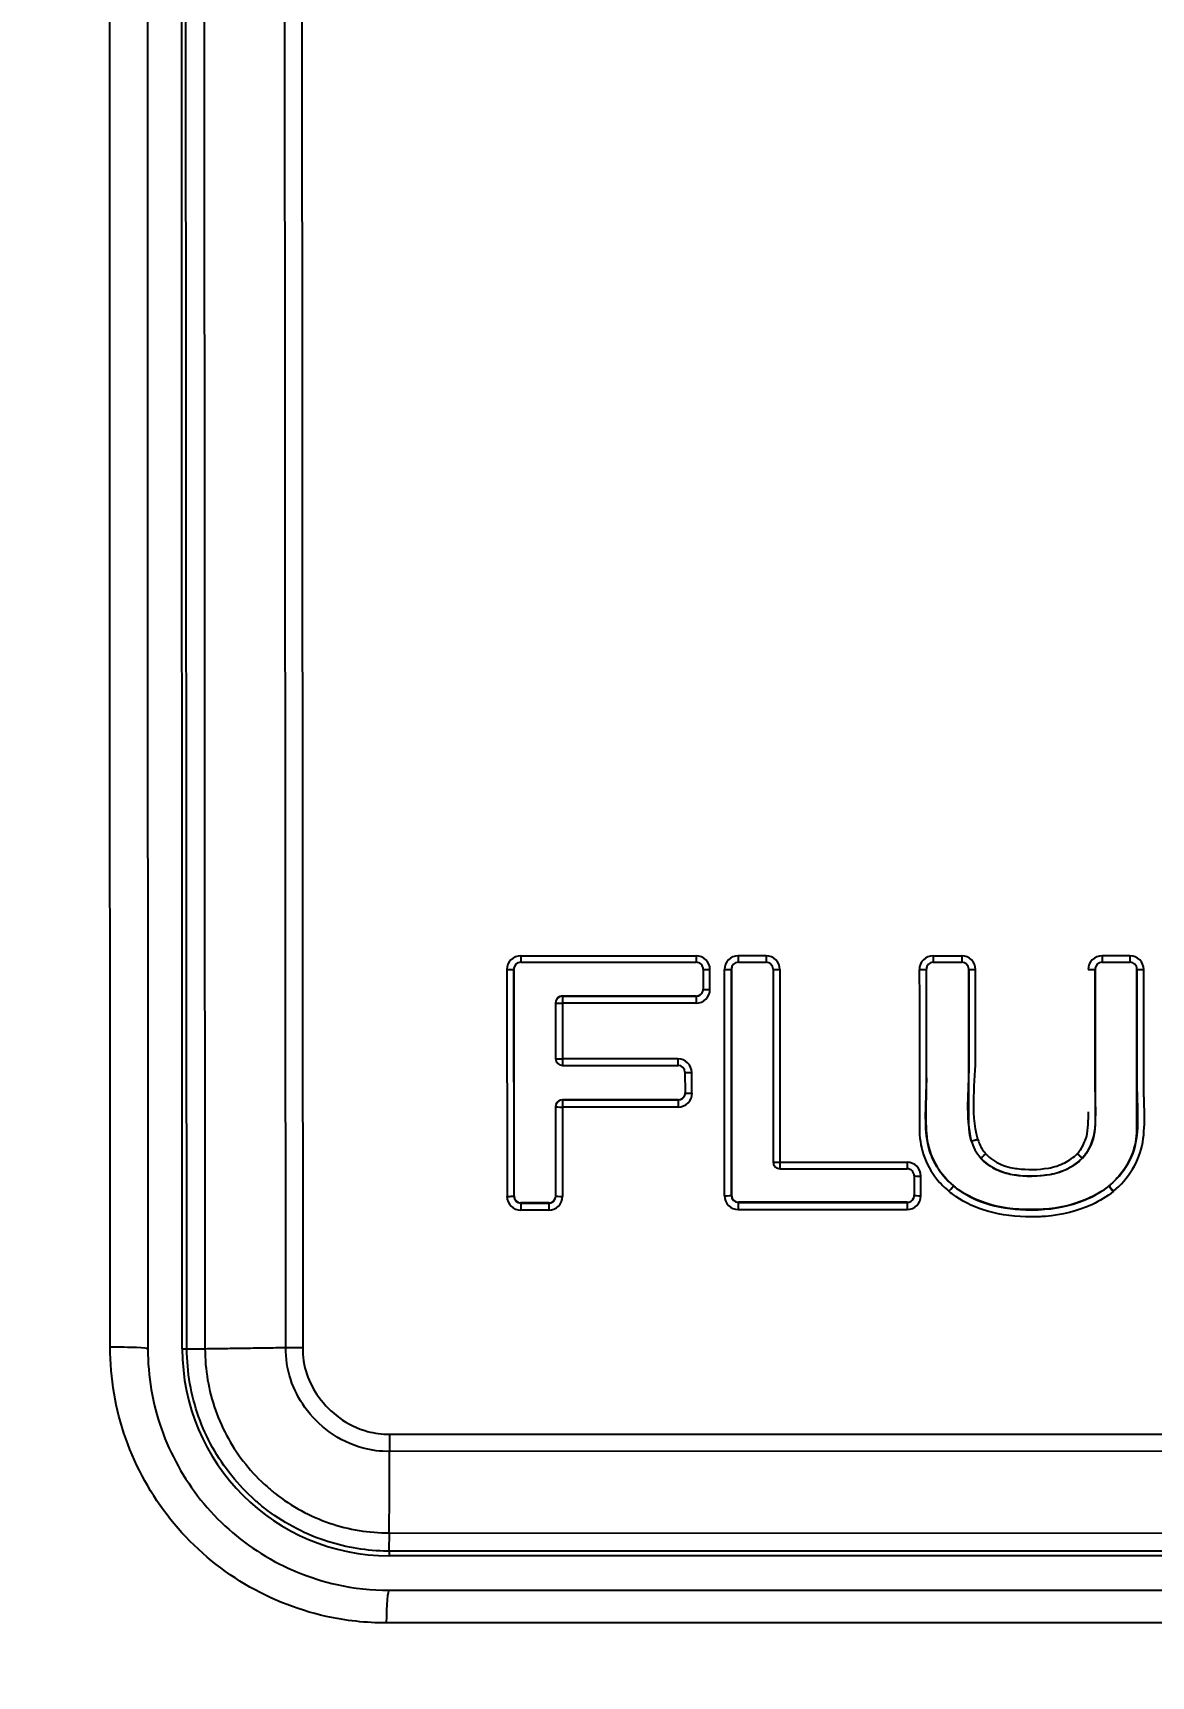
# Model space of a CAD drawing. Extents: x -1671 to 824, y 68 to 2359.
# Drawn here: x -1455.6 to -1437.18, y 705.69 to 732.77 of the extents above; entities that cross this region are included whole.
import ezdxf

# ---------------------------------------------------------------- set-up
doc = ezdxf.new("R2010")
doc.units = 0
doc.header["$LTSCALE"] = 20
doc.header["$MEASUREMENT"] = 0
doc.layers.get('0').update_dxf_attribs({"linetype": 'CONTINUOUS'})
doc.layers.get('DEFPOINTS').update_dxf_attribs({"linetype": 'CONTINUOUS'})
doc.layers.add('1', color=7, linetype='CONTINUOUS')
doc.dimstyles.get("Standard").update_dxf_attribs({"dimtxt": 2.7, "dimasz": 2.5, "dimexe": 1.5, "dimexo": 1.5, "dimgap": 1.5, "dimtad": 1, "dimdec": 0, "dimlfac": 10, "dimzin": 0, "dimdsep": 46, "dimtxsty": 'Standard', "dimcen": 0, "dimclrt": 2, "dimadec": 0, "dimazin": 0, "dimtfac": 1, "dimtdec": 0, "dimtmove": 0, "dimatfit": 3, "dimfxl": 0, "dimtolj": 1, "dimtzin": 0, "dimarcsym": 0})

# ---------------------------------------------------------------- blocks, each defined once
blk = doc.blocks.new('*D8')
at = {"color": 3, "lineweight": -2}
for p, q in [((-1420.563, 804.156), (-1643.209, 804.156)), ((-1637.209, 780.156), (-1637.209, 584.518)), ((-1637.209, 318.903), (-1637.209, 530.518)), ((-1524.405, 294.903), (-1643.209, 294.903))]:
    blk.add_line(p, q, dxfattribs=at)
at = {"color": 3}
for points in [[(-1641.209, 780.156), (-1633.209, 780.156), (-1637.209, 804.156)], [(-1641.209, 318.903), (-1633.209, 318.903), (-1637.209, 294.903)]]:
    blk.add_solid(points, dxfattribs=at)
at = {"layer": 'DEFPOINTS', "color": 0}
for p in [(-1418.763, 804.156), (-1637.209, 294.903), (-1522.605, 294.903)]:
    blk.add_point(p, dxfattribs=at)
at = {"color": 2, "insert": (-1637.209, 557.518), "char_height": 30, "attachment_point": 5}
blk.add_mtext('\\A1;510', dxfattribs=at)

msp = doc.modelspace()

# ---------------------------------------------------------------- linework, layer by layer
at = {"layer": '1', "color": 7, "linetype": 'Continuous'}
for p, q in [((-1453.143, 711.085), (-1453.15, 742.435)), ((-1453.066, 711.085), (-1453.088, 742.435)), ((-1452.791, 742.44), (-1452.769, 711.089)), ((-1451.435, 711.109), (-1451.457, 742.459)), ((-1451.18, 742.47), (-1451.159, 711.111)), ((-1447.566, 717.563), (-1444.676, 717.563)), ((-1443.524, 717.563), (-1443.983, 717.563)), ((-1440.771, 717.563), (-1440.3, 717.563)), ((-1437.529, 717.563), (-1437.988, 717.563)), ((-1447.793, 717.336), (-1447.792, 713.599)), ((-1447.678, 717.342), (-1447.679, 717.339)), ((-1447.679, 717.339), (-1447.678, 713.602)), ((-1447.677, 713.605), (-1447.678, 717.342)), ((-1447.672, 717.378), (-1447.673, 717.375)), ((-1447.564, 717.456), (-1444.674, 717.456)), ((-1444.56, 717.342), (-1444.56, 717.014)), ((-1444.449, 717.008), (-1444.449, 717.336)), ((-1444.209, 713.61), (-1444.21, 717.336)), ((-1444.095, 717.342), (-1444.096, 717.339)), ((-1444.096, 717.339), (-1444.095, 713.613)), ((-1444.094, 713.616), (-1444.095, 717.342)), ((-1444.089, 717.378), (-1444.09, 717.375)), ((-1443.981, 717.456), (-1443.522, 717.456)), ((-1443.408, 717.342), (-1443.408, 714.166)), ((-1443.297, 717.336), (-1443.296, 714.16)), ((-1440.883, 717.342), (-1440.884, 717.339)), ((-1440.877, 717.378), (-1440.878, 717.375)), ((-1440.769, 717.456), (-1440.298, 717.456)), ((-1438.099, 717.342), (-1438.1, 717.339)), ((-1438.093, 717.378), (-1438.094, 717.375)), ((-1437.986, 717.456), (-1437.527, 717.456)), ((-1444.567, 716.975), (-1444.566, 716.978)), ((-1446.991, 716.787), (-1446.991, 715.87)), ((-1444.676, 716.781), (-1446.88, 716.781)), ((-1446.88, 716.781), (-1446.879, 715.864)), ((-1446.878, 716.9), (-1446.879, 716.897)), ((-1446.879, 716.897), (-1444.675, 716.897)), ((-1444.674, 716.9), (-1446.878, 716.9)), ((-1444.675, 716.897), (-1444.674, 716.9)), ((-1444.977, 715.864), (-1446.879, 715.864)), ((-1446.877, 715.756), (-1444.974, 715.756)), ((-1444.861, 715.644), (-1444.857, 715.305)), ((-1444.745, 715.301), (-1444.749, 715.64)), ((-1446.991, 715.077), (-1446.991, 713.605)), ((-1444.972, 715.071), (-1446.879, 715.071)), ((-1446.879, 715.071), (-1446.879, 713.599)), ((-1446.877, 715.19), (-1446.878, 715.187)), ((-1446.878, 715.187), (-1444.971, 715.187)), ((-1444.97, 715.19), (-1446.877, 715.19)), ((-1444.971, 715.187), (-1444.97, 715.19)), ((-1444.863, 715.265), (-1444.862, 715.268)), ((-1437.472, 714.345), (-1437.471, 714.348)), ((-1443.296, 714.16), (-1441.2, 714.16)), ((-1443.294, 714.052), (-1441.198, 714.052)), ((-1441.084, 713.939), (-1441.084, 713.616)), ((-1440.972, 713.61), (-1440.972, 713.933)), ((-1440.436, 713.772), (-1440.435, 713.775)), ((-1440.434, 713.774), (-1440.435, 713.771)), ((-1437.874, 713.771), (-1437.873, 713.774)), ((-1437.872, 713.775), (-1437.873, 713.772)), ((-1447.678, 713.602), (-1447.677, 713.605)), ((-1447.563, 713.491), (-1447.564, 713.488)), ((-1447.564, 713.488), (-1447.105, 713.488)), ((-1447.104, 713.491), (-1447.563, 713.491)), ((-1447.105, 713.488), (-1447.104, 713.491)), ((-1446.997, 713.566), (-1446.996, 713.569)), ((-1444.095, 713.613), (-1444.094, 713.616)), ((-1443.98, 713.502), (-1443.981, 713.499)), ((-1443.981, 713.499), (-1441.199, 713.499)), ((-1441.198, 713.502), (-1443.98, 713.502)), ((-1441.199, 713.499), (-1441.198, 713.502)), ((-1441.091, 713.577), (-1441.09, 713.58)), ((-1447.106, 713.371), (-1447.565, 713.371)), ((-1443.982, 713.383), (-1441.199, 713.383)), ((-1453.143, 711.085), (-1453.066, 711.085)), ((-1449.732, 709.682), (-1427.454, 709.679)), ((-1427.454, 709.395), (-1449.726, 709.398)), ((-1449.733, 708.053), (-1427.461, 708.049)), ((-1427.462, 707.75), (-1449.734, 707.754)), ((-1449.734, 707.754), (-1449.734, 707.676)), ((-1427.462, 707.676), (-1449.734, 707.676))]:
    msp.add_line(p, q, dxfattribs=at)
msp.add_arc((-1449.734, 711.085), 3.409, 180.0131, 270, dxfattribs=at)
for centre, major_axis, ratio, start_param, end_param in [((-1447.566, 717.336), (-0.216, 0.072), 0.999619, 5.034181, 6.604978), ((-1447.565, 717.566), (0, -0.114), 0.008727, 4.738569, 6.052596), ((-1444.676, 717.336), (-0.216, 0.072), 0.999619, 3.463385, 5.034181), ((-1444.675, 717.566), (0, -0.114), 0.008727, 4.738569, 6.052378), ((-1443.983, 717.336), (0.216, -0.072), 0.999619, 1.892589, 3.463385), ((-1443.982, 717.566), (0, 0.114), 0.008727, 1.596976, 2.911004), ((-1443.523, 717.566), (0, -0.114), 0.008727, 4.738569, 6.052378), ((-1443.524, 717.336), (-0.216, 0.072), 0.999619, 3.463385, 5.034181), ((-1440.771, 717.336), (-0.216, 0.072), 0.999619, 5.034181, 6.604978), ((-1440.77, 717.566), (0, 0.114), 0.008727, 1.596976, 2.911004), ((-1440.3, 717.336), (0.216, -0.072), 0.999619, 0.321792, 1.892589), ((-1440.299, 717.566), (0, 0.114), 0.008727, 1.596976, 2.910785), ((-1437.988, 717.336), (-0.216, 0.072), 0.999619, 5.034181, 6.604978), ((-1437.987, 717.566), (0, -0.114), 0.008727, 4.738569, 6.052596), ((-1437.529, 717.336), (-0.216, 0.072), 0.999619, 3.463385, 5.034181), ((-1437.528, 717.566), (0, 0.114), 0.008727, 1.596976, 2.910785), ((-1447.792, 717.339), (0.114, 0), 0.026176, 4.703659, 6.274456), ((-1447.565, 717.339), (0.108, -0.036), 0.999619, 3.141567, 3.463385), ((-1447.564, 717.342), (0.108, -0.036), 0.999619, 1.892589, 3.463385), ((-1444.674, 717.342), (0.108, -0.036), 0.999619, 0.321792, 1.892589), ((-1444.448, 717.339), (-0.114, 0), 0.026176, 0.132526, 1.562067), ((-1444.209, 717.339), (-0.114, 0), 0.026176, 1.562067, 3.132863), ((-1443.982, 717.339), (0.108, -0.036), 0.999619, 3.141567, 3.463385), ((-1443.981, 717.342), (0.108, -0.036), 0.999619, 1.892589, 3.463385), ((-1443.522, 717.342), (0.108, -0.036), 0.999619, 0.321792, 1.892589), ((-1443.296, 717.339), (-0.114, 0), 0.026176, 0.132526, 1.562067), ((-1440.998, 717.339), (-0.114, 0), 0.026176, 1.562067, 3.132863), ((-1440.77, 717.339), (0.108, -0.036), 0.999619, 3.141567, 3.463385), ((-1440.769, 717.342), (0.108, -0.036), 0.999619, 1.892589, 3.463385), ((-1440.298, 717.342), (0.108, -0.036), 0.999619, 0.321792, 1.892589), ((-1440.071, 717.339), (-0.114, 0), 0.026176, 0.041489, 1.562067), ((-1438.214, 717.339), (0.114, 0), 0.026176, 4.703659, 6.274456), ((-1437.987, 717.339), (0.108, -0.036), 0.999619, 3.141567, 3.463385), ((-1437.986, 717.342), (0.108, -0.036), 0.999619, 1.892589, 3.463385), ((-1437.527, 717.342), (0.108, -0.036), 0.999619, 0.321792, 1.892589), ((-1437.3, 717.339), (0.114, 0), 0.026176, 3.179069, 4.703659), ((-1444.676, 717.008), (-0.216, 0.072), 0.999619, 1.892589, 3.463385), ((-1444.675, 717.011), (0.108, -0.036), 0.999619, 5.034181, 6.283156), ((-1444.674, 717.014), (0.108, -0.036), 0.999619, 5.034181, 6.604978), ((-1444.448, 717.011), (0.114, 0), 0.026176, 3.270736, 4.703659), ((-1446.878, 716.787), (0.108, -0.036), 0.999619, 1.892589, 3.463385), ((-1446.879, 716.784), (0.114, 0), 0.026176, 3.274119, 4.703659), ((-1446.879, 716.784), (-0.108, 0.036), 0.999619, 5.034181, 6.259277), ((-1446.879, 716.784), (0, -0.114), 0.008727, 3.167773, 4.738569), ((-1444.675, 716.784), (0, -0.114), 0.008727, 3.167773, 4.738569), ((-1446.877, 715.87), (0.108, -0.036), 0.999619, 3.463385, 5.034181), ((-1446.878, 715.867), (0.114, 0), 0.026176, 3.277494, 4.703659), ((-1446.878, 715.867), (0, 0.114), 0.008727, 1.596976, 2.910523), ((-1444.976, 715.867), (0, 0.114), 0.008727, 1.596976, 2.910785), ((-1444.976, 715.637), (-0.216, 0.072), 0.999619, 3.475597, 5.034181), ((-1444.974, 715.643), (0.108, -0.036), 0.999619, 0.334004, 1.892589), ((-1444.748, 715.643), (0.114, 0.001), 0.026067, 3.27652, 4.70334), ((-1446.877, 715.077), (0.108, -0.036), 0.999619, 1.892589, 3.463385), ((-1446.878, 715.074), (-0.114, 0), 0.026176, 0.132526, 1.562067), ((-1446.878, 715.074), (-0.108, 0.036), 0.999619, 5.034181, 6.283156), ((-1446.878, 715.074), (0, 0.114), 0.008727, 0.02618, 1.596976), ((-1444.972, 715.298), (-0.216, 0.072), 0.999619, 1.892589, 3.475597), ((-1444.971, 715.074), (0, -0.114), 0.008727, 3.167773, 4.738569), ((-1444.971, 715.301), (0.108, -0.036), 0.999619, 5.034181, 6.283176), ((-1444.97, 715.304), (0.108, -0.036), 0.999619, 5.034181, 6.61719), ((-1444.744, 715.304), (0.114, 0.001), 0.026067, 3.273195, 4.70334), ((-1440.033, 714.543), (-0.11, -0.03), 0.022973, 6.267897, 7.838694), ((-1440.033, 714.541), (-0.11, -0.029), 0.023115, 6.268113, 7.838909), ((-1440.254, 714.481), (-0.216, 0.072), 0.999619, 3.719281, 3.728639), ((-1440.252, 714.487), (0.108, -0.036), 0.999619, 0.577688, 0.587046), ((-1439.903, 714.302), (-0.0862, -0.0741), 0.014173, 6.259506, 7.830303), ((-1439.903, 714.302), (-0.0853, -0.0751), 0.013896, 6.259343, 7.830139), ((-1438.398, 714.304), (0.083, -0.0776), 0.025082, 4.723892, 6.294688), ((-1438.398, 714.304), (0.0846, -0.0759), 0.025312, 4.723376, 6.294172), ((-1443.294, 714.166), (0.108, -0.036), 0.999619, 3.463385, 5.034181), ((-1443.295, 714.163), (-0.114, 0), 0.026176, 0.135901, 1.562067), ((-1443.295, 714.163), (0, -0.114), 0.008727, 4.738569, 6.052116), ((-1441.2, 713.933), (-0.216, 0.072), 0.999619, 3.463385, 5.034181), ((-1441.199, 714.163), (0, -0.114), 0.008727, 4.738569, 6.052378), ((-1441.198, 713.939), (0.108, -0.036), 0.999619, 0.321792, 1.892589), ((-1439.902, 714.305), (0.108, -0.036), 0.999619, 4.172962, 4.18461), ((-1438.397, 714.307), (0.108, -0.036), 0.999619, 5.85333, 5.873808), ((-1440.971, 713.936), (-0.114, 0), 0.026176, 0.132526, 1.562067), ((-1440.509, 713.685), (-0.0724, -0.0875), 0.009971, 1.545064, 3.115861), ((-1440.509, 713.685), (-0.0737, -0.0865), 0.01034, 1.545211, 3.116007), ((-1440.509, 713.685), (-0.108, 0.036), 0.999619, 4.328263, 4.342666), ((-1440.508, 713.688), (0.108, -0.036), 0.999619, 1.186671, 1.201074), ((-1437.945, 713.86), (0.108, -0.036), 0.999619, 5.713275, 5.725611), ((-1437.802, 713.683), (0.0714, -0.0884), 0.023231, 3.156485, 4.727281), ((-1437.944, 713.863), (0.108, -0.036), 0.999619, 5.713275, 5.725611), ((-1437.8, 713.685), (0.0725, -0.0875), 0.023413, 3.156197, 4.726993), ((-1447.791, 713.602), (0.114, 0), 0.026176, 4.703659, 6.274456), ((-1447.565, 713.599), (0.216, -0.072), 0.999619, 3.463385, 5.034181), ((-1447.564, 713.602), (0.108, -0.036), 0.999619, 3.463385, 5.034181), ((-1447.563, 713.605), (0.108, -0.036), 0.999619, 3.463385, 5.034181), ((-1447.564, 713.374), (0, 0.114), 0.008727, 0.02618, 1.596976), ((-1447.106, 713.599), (0.216, -0.072), 0.999619, 5.034181, 6.604978), ((-1447.105, 713.374), (0, 0.114), 0.008727, 0.02618, 1.596976), ((-1447.105, 713.602), (0.108, -0.036), 0.999619, 5.034181, 6.283156), ((-1447.104, 713.605), (0.108, -0.036), 0.999619, 5.034181, 6.604978), ((-1446.878, 713.602), (-0.114, 0), 0.026176, 0.129143, 1.562067), ((-1444.208, 713.613), (-0.114, 0), 0.026176, 1.562067, 3.132863), ((-1443.982, 713.61), (-0.216, 0.072), 0.999619, 0.321792, 1.892589), ((-1443.981, 713.613), (0.108, -0.036), 0.999619, 3.463385, 5.034181), ((-1443.98, 713.616), (0.108, -0.036), 0.999619, 3.463385, 5.034181), ((-1443.981, 713.386), (0, -0.114), 0.008727, 3.167773, 4.738569), ((-1441.2, 713.61), (-0.216, 0.072), 0.999619, 1.892589, 3.463385), ((-1441.199, 713.613), (0.108, -0.036), 0.999619, 5.034181, 6.283156), ((-1441.198, 713.386), (0, -0.114), 0.008727, 3.167773, 4.738569), ((-1441.198, 713.616), (0.108, -0.036), 0.999619, 5.034181, 6.604978), ((-1440.971, 713.613), (0.114, 0), 0.026176, 3.270736, 4.703659), ((-1437.946, 713.857), (-0.216, 0.072), 0.999619, 2.571683, 2.584019), ((-1454.28, 711.084), (-0.568, 0), 0.052581, 3.141593, 4.804626), ((-1449.734, 706.54), (0, 0.568), 0.084484, 0, 1.518436)]:
    msp.add_ellipse(centre, major_axis=major_axis, ratio=ratio, start_param=start_param, end_param=end_param, dxfattribs=at)
for points, knots in [([(-1454.332, 711.114), (-1454.332, 711.492), (-1454.332, 711.871), (-1454.332, 713.762), (-1454.333, 715.275), (-1454.335, 722.84), (-1454.336, 728.893), (-1454.338, 737.451), (-1454.339, 739.958), (-1454.339, 742.465)], [0, 0, 0, 0, 0.036197, 0.036197, 0.180984, 0.180984, 0.760134, 0.760134, 1, 1, 1, 1]), ([(-1440.999, 717.336), (-1440.998, 716.467), (-1440.998, 715.597), (-1440.998, 714.727), (-1440.998, 714.577), (-1440.977, 714.424), (-1440.881, 714.139), (-1440.805, 714.002), (-1440.651, 713.81), (-1440.583, 713.742), (-1440.51, 713.682)], [0, 0, 0, 0, 0.684668, 0.684668, 0.684668, 0.804501, 0.804501, 0.924886, 0.924886, 1, 1, 1, 1]), ([(-1440.435, 713.775), (-1440.542, 713.863), (-1440.636, 713.968), (-1440.78, 714.204), (-1440.832, 714.337), (-1440.923, 714.795), (-1440.882, 715.129), (-1440.883, 716.086), (-1440.883, 716.714), (-1440.883, 717.342)], [0, 0, 0, 0, 0.111769, 0.111769, 0.223994, 0.223994, 0.490625, 0.490625, 1, 1, 1, 1]), ([(-1440.884, 717.339), (-1440.884, 716.725), (-1440.884, 716.111), (-1440.883, 715.19), (-1440.909, 714.883), (-1440.843, 714.27), (-1440.68, 713.974), (-1440.436, 713.772)], [0, 0, 0, 0, 0.5, 0.5, 0.75, 0.75, 1, 1, 1, 1]), ([(-1440.184, 717.342), (-1440.184, 717.075), (-1440.184, 716.809), (-1440.184, 716.276), (-1440.184, 716.009), (-1440.184, 715.334), (-1440.249, 714.911), (-1440.142, 714.516)], [0, 0, 0, 0, 0.282914, 0.282914, 0.565827, 0.565827, 1, 1, 1, 1]), ([(-1440.143, 714.513), (-1440.191, 714.69), (-1440.185, 714.877), (-1440.185, 715.155), (-1440.185, 715.251), (-1440.185, 715.729), (-1440.185, 716.112), (-1440.185, 716.619), (-1440.185, 716.743), (-1440.185, 717.025), (-1440.185, 717.182), (-1440.185, 717.339)], [0, 0, 0, 0, 0.194245, 0.194245, 0.295656, 0.295656, 0.701299, 0.701299, 0.833205, 0.833205, 1, 1, 1, 1]), ([(-1440.034, 714.54), (-1440.16, 715.004), (-1440.072, 715.472), (-1440.072, 716.404), (-1440.072, 716.87), (-1440.072, 717.336)], [0, 0, 0, 0, 0.5, 0.5, 1, 1, 1, 1]), ([(-1438.1, 717.339), (-1438.1, 717.263), (-1438.1, 717.188), (-1438.1, 716.809), (-1438.1, 716.506), (-1438.1, 715.874), (-1438.1, 715.545), (-1438.1, 715.143), (-1438.1, 715.07), (-1438.1, 714.848), (-1438.097, 714.694), (-1438.16, 714.463), (-1438.199, 714.379), (-1438.27, 714.279), (-1438.291, 714.253), (-1438.313, 714.228)], [0, 0, 0, 0, 0.071883, 0.071883, 0.359414, 0.359414, 0.671859, 0.671859, 0.740896, 0.740896, 0.883497, 0.883497, 0.968971, 0.968971, 1, 1, 1, 1]), ([(-1438.312, 714.231), (-1438.252, 714.299), (-1438.2, 714.376), (-1438.132, 714.544), (-1438.112, 714.634), (-1438.082, 714.933), (-1438.099, 715.144), (-1438.099, 715.685), (-1438.099, 716.016), (-1438.099, 716.679), (-1438.099, 717.011), (-1438.099, 717.342)], [0, 0, 0, 0, 0.086776, 0.086776, 0.172999, 0.172999, 0.371625, 0.371625, 0.685812, 0.685812, 1, 1, 1, 1]), ([(-1437.873, 713.772), (-1437.794, 713.837), (-1437.722, 713.911), (-1437.58, 714.098), (-1437.514, 714.218), (-1437.429, 714.471), (-1437.413, 714.608), (-1437.413, 714.86), (-1437.413, 714.979), (-1437.414, 715.572), (-1437.414, 716.046), (-1437.414, 716.54), (-1437.414, 716.559), (-1437.414, 716.832), (-1437.414, 717.086), (-1437.414, 717.339)], [0, 0, 0, 0, 0.08259, 0.08259, 0.191285, 0.191285, 0.300605, 0.300605, 0.396393, 0.396393, 0.779544, 0.779544, 0.795307, 0.795307, 1, 1, 1, 1]), ([(-1437.413, 717.342), (-1437.413, 717.011), (-1437.413, 716.68), (-1437.413, 716.018), (-1437.413, 715.686), (-1437.412, 715.024), (-1437.366, 714.678), (-1437.466, 714.362), (-1437.509, 714.227), (-1437.579, 714.099), (-1437.726, 713.909), (-1437.796, 713.838), (-1437.872, 713.775)], [0, 0, 0, 0, 0.269169, 0.269169, 0.538338, 0.538338, 0.808296, 0.808296, 0.808296, 0.921693, 0.921693, 1, 1, 1, 1]), ([(-1437.801, 713.682), (-1437.552, 713.888), (-1437.37, 714.18), (-1437.266, 714.809), (-1437.301, 715.126), (-1437.301, 716.073), (-1437.301, 716.705), (-1437.301, 717.336)], [0, 0, 0, 0, 0.25, 0.25, 0.5, 0.5, 1, 1, 1, 1]), ([(-1438.399, 714.301), (-1438.379, 714.322), (-1438.361, 714.345), (-1438.3, 714.431), (-1438.267, 714.503), (-1438.21, 714.711), (-1438.214, 714.855), (-1438.214, 714.994)], [0, 0, 0, 0, 0.116257, 0.116257, 0.428613, 0.428613, 1, 1, 1, 1]), ([(-1440.034, 714.538), (-1440.031, 714.529), (-1440.029, 714.519), (-1440.015, 714.478), (-1440.002, 714.446), (-1439.971, 714.389), (-1439.954, 714.363), (-1439.925, 714.325), (-1439.915, 714.312), (-1439.904, 714.299)], [0, 0, 0, 0, 0.107012, 0.107012, 0.478822, 0.478822, 0.814501, 0.814501, 1, 1, 1, 1]), ([(-1439.904, 714.299), (-1439.87, 714.26), (-1439.829, 714.227), (-1439.701, 714.141), (-1439.602, 714.099), (-1439.464, 714.067), (-1439.425, 714.061), (-1439.216, 714.035), (-1439.041, 714.036), (-1438.779, 714.081), (-1438.688, 714.111), (-1438.529, 714.191), (-1438.456, 714.239), (-1438.399, 714.301)], [0, 0, 0, 0, 0.094229, 0.094229, 0.285615, 0.285615, 0.356671, 0.356671, 0.672307, 0.672307, 0.84516, 0.84516, 1, 1, 1, 1]), ([(-1438.315, 714.226), (-1438.381, 714.155), (-1438.465, 714.099), (-1438.645, 714.008), (-1438.748, 713.974), (-1439.031, 713.925), (-1439.218, 713.923), (-1439.442, 713.952), (-1439.484, 713.959), (-1439.64, 713.994), (-1439.751, 714.042), (-1439.9, 714.141), (-1439.947, 714.181), (-1439.988, 714.227)], [0, 0, 0, 0, 0.160745, 0.160745, 0.333909, 0.333909, 0.635265, 0.635265, 0.705046, 0.705046, 0.899331, 0.899331, 1, 1, 1, 1]), ([(-1439.987, 714.23), (-1439.925, 714.159), (-1439.846, 714.103), (-1439.682, 714.017), (-1439.593, 713.985), (-1439.318, 713.928), (-1439.125, 713.926), (-1438.827, 713.959), (-1438.716, 713.984), (-1438.522, 714.068), (-1438.434, 714.119), (-1438.344, 714.199), (-1438.328, 714.214), (-1438.314, 714.229)], [0, 0, 0, 0, 0.154565, 0.154565, 0.306887, 0.306887, 0.617843, 0.617843, 0.802203, 0.802203, 0.965387, 0.965387, 1, 1, 1, 1]), ([(-1440.435, 713.771), (-1440.403, 713.743), (-1440.368, 713.717), (-1440.185, 713.591), (-1440.016, 713.517), (-1439.622, 713.402), (-1439.388, 713.377), (-1439.081, 713.377), (-1439.005, 713.38), (-1438.677, 713.406), (-1438.424, 713.465), (-1438.082, 713.626), (-1437.972, 713.692), (-1437.874, 713.771)], [0, 0, 0, 0, 0.046468, 0.046468, 0.244509, 0.244509, 0.49854, 0.49854, 0.582319, 0.582319, 0.8616, 0.8616, 1, 1, 1, 1]), ([(-1437.873, 713.774), (-1438.024, 713.652), (-1438.207, 713.556), (-1438.639, 713.415), (-1438.884, 713.38), (-1439.434, 713.38), (-1439.68, 713.416), (-1440.112, 713.556), (-1440.291, 713.652), (-1440.434, 713.774)], [0, 0, 0, 0, 0.247093, 0.247093, 0.49568, 0.49568, 0.747414, 0.747414, 1, 1, 1, 1]), ([(-1437.803, 713.68), (-1437.909, 713.595), (-1438.026, 713.524), (-1438.389, 713.354), (-1438.656, 713.291), (-1439, 713.263), (-1439.079, 713.261), (-1439.4, 713.261), (-1439.645, 713.287), (-1440.061, 713.408), (-1440.241, 713.487), (-1440.437, 713.623), (-1440.474, 713.652), (-1440.51, 713.682)], [0, 0, 0, 0, 0.140323, 0.140323, 0.418562, 0.418562, 0.50087, 0.50087, 0.752246, 0.752246, 0.952169, 0.952169, 1, 1, 1, 1]), ([(-1449.782, 706.57), (-1450.114, 706.57), (-1450.448, 706.606), (-1450.772, 706.679), (-1451.271, 706.79), (-1451.758, 706.989), (-1452.625, 707.53), (-1453.016, 707.878), (-1453.652, 708.672), (-1453.906, 709.129), (-1454.243, 710.089), (-1454.332, 710.605), (-1454.332, 711.114)], [0, 0, 0, 0, 0.139006, 0.139006, 0.139006, 0.355346, 0.355346, 0.570848, 0.570848, 0.785416, 0.785416, 1, 1, 1, 1]), ([(-1453.711, 711.085), (-1453.711, 710.639), (-1453.634, 710.187), (-1453.339, 709.348), (-1453.117, 708.948), (-1452.562, 708.253), (-1452.219, 707.948), (-1451.462, 707.475), (-1451.036, 707.301), (-1450.599, 707.203), (-1450.316, 707.14), (-1450.024, 707.108), (-1449.734, 707.108)], [0, 0, 0, 0, 0.214559, 0.214559, 0.429173, 0.429173, 0.644726, 0.644726, 0.861055, 0.861055, 0.861055, 1, 1, 1, 1]), ([(-1449.734, 707.754), (-1449.764, 707.754), (-1449.795, 707.754), (-1450.158, 707.764), (-1450.494, 707.825), (-1451.162, 708.052), (-1451.498, 708.235), (-1451.843, 708.505), (-1451.893, 708.547), (-1452.221, 708.837), (-1452.461, 709.136), (-1452.825, 709.787), (-1452.953, 710.148), (-1453.017, 710.515), (-1453.049, 710.703), (-1453.066, 710.894), (-1453.066, 711.085)], [0, 0, 0, 0, 0.017286, 0.017286, 0.209124, 0.209124, 0.423875, 0.423875, 0.461031, 0.461031, 0.67614, 0.67614, 0.89124, 0.89124, 0.89124, 1, 1, 1, 1]), ([(-1452.769, 711.089), (-1452.769, 711.089), (-1452.769, 711.089), (-1452.769, 710.917), (-1452.754, 710.744), (-1452.725, 710.574), (-1452.667, 710.237), (-1452.55, 709.906), (-1452.219, 709.312), (-1452, 709.041), (-1451.703, 708.777), (-1451.657, 708.739), (-1451.344, 708.493), (-1451.037, 708.326), (-1450.401, 708.109), (-1450.065, 708.053), (-1449.733, 708.053), (-1449.733, 708.053), (-1449.733, 708.053)], [0, 0, 0, 0, 0.000014, 0.000014, 0.107953, 0.107953, 0.107953, 0.324035, 0.324035, 0.538265, 0.538265, 0.575247, 0.575247, 0.789951, 0.789951, 0.999986, 0.999986, 1, 1, 1, 1]), ([(-1449.726, 709.398), (-1449.726, 709.398), (-1449.726, 709.398), (-1449.874, 709.394), (-1450.023, 709.413), (-1450.364, 709.505), (-1450.554, 709.598), (-1450.874, 709.831), (-1451.011, 709.969), (-1451.222, 710.263), (-1451.303, 710.42), (-1451.412, 710.752), (-1451.44, 710.932), (-1451.435, 711.109), (-1451.435, 711.109), (-1451.435, 711.109)], [0, 0, 0, 0, 0.000025, 0.000025, 0.164856, 0.164856, 0.39569, 0.39569, 0.608246, 0.608246, 0.801713, 0.801713, 0.999975, 0.999975, 1, 1, 1, 1]), ([(-1451.159, 711.111), (-1451.162, 710.962), (-1451.138, 710.81), (-1451.044, 710.533), (-1450.976, 710.405), (-1450.799, 710.16), (-1450.683, 710.044), (-1450.415, 709.849), (-1450.257, 709.771), (-1449.975, 709.695), (-1449.853, 709.679), (-1449.732, 709.682)], [0, 0, 0, 0, 0.201186, 0.201186, 0.392364, 0.392364, 0.607609, 0.607609, 0.838522, 0.838522, 1, 1, 1, 1])]:
    msp.add_open_spline(points, degree=3, knots=knots, dxfattribs=at)
for points, degree in [([(-1453.718, 742.435), (-1453.716, 731.985), (-1453.714, 721.535), (-1453.711, 711.085)], 3), ([(-1440.142, 714.515), (-1440.115, 714.414), (-1440.064, 714.319), (-1439.988, 714.231)], 3), ([(-1453.066, 711.085), (-1453.063, 711.087), (-1452.945, 711.089), (-1452.769, 711.089)], 3), ([(-1452.769, 711.089), (-1451.435, 711.109)], 1), ([(-1451.435, 711.109), (-1451.351, 711.11), (-1451.255, 711.111), (-1451.159, 711.111)], 3), ([(-1449.732, 709.682), (-1449.73, 709.584), (-1449.728, 709.485), (-1449.726, 709.398)], 3), ([(-1449.733, 708.053), (-1449.726, 709.398)], 1), ([(-1449.739, 707.754), (-1449.735, 707.757), (-1449.731, 707.876), (-1449.729, 708.053)], 3), ([(-1449.734, 707.108), (-1442.318, 707.108), (-1434.893, 707.108), (-1427.462, 707.108)], 3), ([(-1427.493, 706.57), (-1435.033, 706.57), (-1442.489, 706.57), (-1449.782, 706.57)], 3)]:
    msp.add_open_spline(points, degree=degree, dxfattribs=at)

# ---------------------------------------------------------------- dimensions: what is measured, and where the dimension line sits
dim = msp.add_linear_dim(base=(-1637.209, 294.903), p1=(-1418.763, 804.156), p2=(-1522.605, 294.903), angle=90, text='510', dimstyle='Standard', override={"dimscale": 1.2, "dimtxt": 25, "dimasz": 20, "dimexe": 5, "dimgap": 10, "dimtih": 1, "dimtoh": 1, "dimlfac": 1, "dimzin": 12, "dimclrd": 3, "dimclre": 3, "dimazin": 2, "dimarcsym": 1})
dim.commit()
dim.dimension.update_dxf_attribs({"geometry": '*D8', "text_midpoint": (-1637.209, 557.518), "dimtype": 160})

doc.saveas('drawing.dxf')
